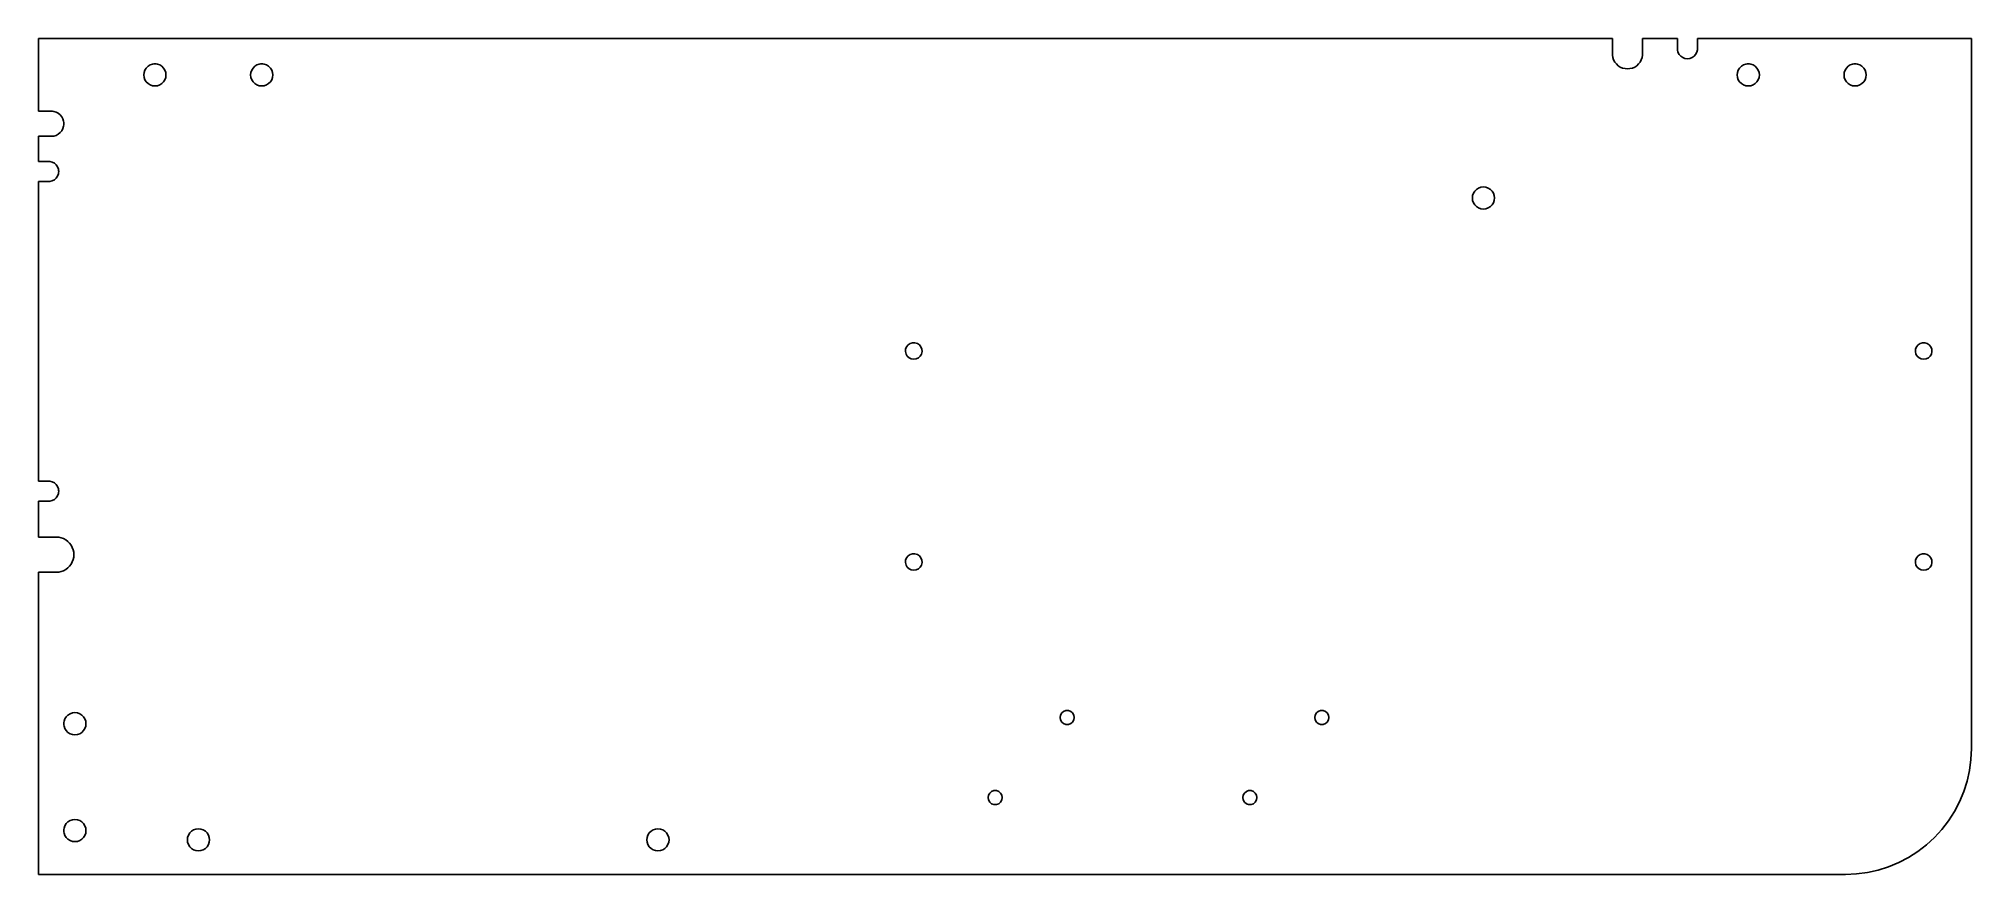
# Model space of a CAD drawing. Header units: metres. Extents: x 0 to 384, y -166 to 0.
import ezdxf

# ---------------------------------------------------------------- set-up
doc = ezdxf.new("R2010")
doc.units = ezdxf.units.M

msp = doc.modelspace()

# ---------------------------------------------------------------- linework, layer by layer
for p, q in [((312.69, 0), (0, 0)), ((0, 0), (0, -14.4)), ((312.69, -3.24774), (312.69, 0)), ((325.595, 0), (318.67, 0)), ((318.67, 0), (318.67, -3.24774)), ((325.595, -2.24107), (325.595, 0)), ((384, 0), (329.565, 0)), ((329.565, 0), (329.565, -2.24107)), ((384, -141), (384, 0)), ((312.772, -3.73646), (312.69, -3.24774)), ((312.933, -4.20509), (312.772, -3.73646)), ((318.588, -3.73646), (318.427, -4.20509)), ((318.67, -3.24774), (318.588, -3.73646)), ((325.71, -2.70921), (325.595, -2.24107)), ((325.934, -3.13613), (325.71, -2.70921)), ((326.254, -3.49702), (325.934, -3.13613)), ((326.651, -3.77091), (326.254, -3.49702)), ((327.101, -3.94188), (326.651, -3.77091)), ((328.509, -3.77091), (328.059, -3.94188)), ((328.906, -3.49702), (328.509, -3.77091)), ((329.226, -3.13613), (328.906, -3.49702)), ((329.45, -2.70921), (329.226, -3.13613)), ((329.565, -2.24107), (329.45, -2.70921)), ((20.9, -7.2), (20.9552, -6.71045)), ((20.9552, -7.68955), (20.9, -7.2)), ((20.9552, -6.71045), (21.1179, -6.24546)), ((21.1179, -6.24546), (21.38, -5.82832)), ((21.38, -5.82832), (21.7283, -5.47997)), ((21.7283, -5.47997), (22.1455, -5.21787)), ((22.1455, -5.21787), (22.6105, -5.05516)), ((22.6105, -5.05516), (22.8626, -5.02675)), ((22.8626, -5.02675), (23.1, -5)), ((23.1, -5), (23.3374, -5.02675)), ((23.3374, -5.02675), (23.5895, -5.05516)), ((23.5895, -5.05516), (24.0545, -5.21787)), ((24.0545, -5.21787), (24.4717, -5.47997)), ((24.4717, -5.47997), (24.82, -5.82832)), ((24.82, -5.82832), (25.0821, -6.24546)), ((25.0821, -6.24546), (25.2448, -6.71045)), ((25.2448, -6.71045), (25.3, -7.2)), ((25.3, -7.2), (25.2448, -7.68955)), ((42.12, -7.2), (42.1752, -6.71045)), ((42.1752, -7.68955), (42.12, -7.2)), ((42.1752, -6.71045), (42.3379, -6.24546)), ((42.3379, -6.24546), (42.6, -5.82832)), ((42.6, -5.82832), (42.9483, -5.47997)), ((42.9483, -5.47997), (43.3655, -5.21787)), ((43.3655, -5.21787), (43.8305, -5.05516)), ((43.8305, -5.05516), (44.0826, -5.02675)), ((44.0826, -5.02675), (44.32, -5)), ((44.32, -5), (44.5574, -5.02675)), ((44.5574, -5.02675), (44.8095, -5.05516)), ((44.8095, -5.05516), (45.2745, -5.21787)), ((45.2745, -5.21787), (45.6917, -5.47997)), ((45.6917, -5.47997), (46.04, -5.82832)), ((46.04, -5.82832), (46.3021, -6.24546)), ((46.3021, -6.24546), (46.4648, -6.71045)), ((46.4648, -6.71045), (46.52, -7.2)), ((46.52, -7.2), (46.4648, -7.68955)), ((313.169, -4.64084), (312.933, -4.20509)), ((313.473, -5.03184), (313.169, -4.64084)), ((313.837, -5.36742), (313.473, -5.03184)), ((314.252, -5.63842), (313.837, -5.36742)), ((314.706, -5.83745), (314.252, -5.63842)), ((315.186, -5.95908), (314.706, -5.83745)), ((315.68, -6), (315.186, -5.95908)), ((316.174, -5.95908), (315.68, -6)), ((316.654, -5.83745), (316.174, -5.95908)), ((317.108, -5.63842), (316.654, -5.83745)), ((317.523, -5.36742), (317.108, -5.63842)), ((317.887, -5.03184), (317.523, -5.36742)), ((318.192, -4.64084), (317.887, -5.03184)), ((318.427, -4.20509), (318.192, -4.64084)), ((327.58, -4), (327.101, -3.94188)), ((328.059, -3.94188), (327.58, -4)), ((337.48, -7.2), (337.535, -6.71045)), ((337.535, -7.68955), (337.48, -7.2)), ((337.535, -6.71045), (337.698, -6.24546)), ((337.698, -6.24546), (337.96, -5.82832)), ((337.96, -5.82832), (338.308, -5.47997)), ((338.308, -5.47997), (338.725, -5.21787)), ((338.725, -5.21787), (339.19, -5.05516)), ((339.19, -5.05516), (339.443, -5.02675)), ((339.443, -5.02675), (339.68, -5)), ((339.68, -5), (339.917, -5.02675)), ((339.917, -5.02675), (340.17, -5.05516)), ((340.17, -5.05516), (340.635, -5.21787)), ((340.635, -5.21787), (341.052, -5.47997)), ((341.052, -5.47997), (341.4, -5.82832)), ((341.4, -5.82832), (341.662, -6.24546)), ((341.662, -6.24546), (341.825, -6.71045)), ((341.825, -6.71045), (341.88, -7.2)), ((341.88, -7.2), (341.825, -7.68955)), ((358.7, -7.2), (358.755, -6.71045)), ((358.755, -7.68955), (358.7, -7.2)), ((358.755, -6.71045), (358.918, -6.24546)), ((358.918, -6.24546), (359.18, -5.82832)), ((359.18, -5.82832), (359.528, -5.47997)), ((359.528, -5.47997), (359.945, -5.21787)), ((359.945, -5.21787), (360.41, -5.05516)), ((360.41, -5.05516), (360.663, -5.02675)), ((360.663, -5.02675), (360.9, -5)), ((360.9, -5), (361.137, -5.02675)), ((361.137, -5.02675), (361.39, -5.05516)), ((361.39, -5.05516), (361.855, -5.21787)), ((361.855, -5.21787), (362.272, -5.47997)), ((362.272, -5.47997), (362.62, -5.82832)), ((362.62, -5.82832), (362.882, -6.24546)), ((362.882, -6.24546), (363.045, -6.71045)), ((363.045, -6.71045), (363.1, -7.2)), ((363.1, -7.2), (363.045, -7.68955)), ((21.1179, -8.15454), (20.9552, -7.68955)), ((21.38, -8.57168), (21.1179, -8.15454)), ((21.7283, -8.92003), (21.38, -8.57168)), ((22.1455, -9.18213), (21.7283, -8.92003)), ((22.6105, -9.34484), (22.1455, -9.18213)), ((23.1, -9.4), (22.6105, -9.34484)), ((23.5895, -9.34484), (23.1, -9.4)), ((24.0545, -9.18213), (23.5895, -9.34484)), ((24.4717, -8.92003), (24.0545, -9.18213)), ((24.82, -8.57168), (24.4717, -8.92003)), ((25.0821, -8.15454), (24.82, -8.57168)), ((25.2448, -7.68955), (25.0821, -8.15454)), ((42.3379, -8.15454), (42.1752, -7.68955)), ((42.6, -8.57168), (42.3379, -8.15454)), ((42.9483, -8.92003), (42.6, -8.57168)), ((43.3655, -9.18213), (42.9483, -8.92003)), ((43.8305, -9.34484), (43.3655, -9.18213)), ((44.32, -9.4), (43.8305, -9.34484)), ((44.8095, -9.34484), (44.32, -9.4)), ((45.2745, -9.18213), (44.8095, -9.34484)), ((45.6917, -8.92003), (45.2745, -9.18213)), ((46.04, -8.57168), (45.6917, -8.92003)), ((46.3021, -8.15454), (46.04, -8.57168)), ((46.4648, -7.68955), (46.3021, -8.15454)), ((337.698, -8.15454), (337.535, -7.68955)), ((337.96, -8.57168), (337.698, -8.15454)), ((338.308, -8.92003), (337.96, -8.57168)), ((338.725, -9.18213), (338.308, -8.92003)), ((339.19, -9.34484), (338.725, -9.18213)), ((339.68, -9.4), (339.19, -9.34484)), ((340.17, -9.34484), (339.68, -9.4)), ((340.635, -9.18213), (340.17, -9.34484)), ((341.052, -8.92003), (340.635, -9.18213)), ((341.4, -8.57168), (341.052, -8.92003)), ((341.662, -8.15454), (341.4, -8.57168)), ((341.825, -7.68955), (341.662, -8.15454)), ((358.918, -8.15454), (358.755, -7.68955)), ((359.18, -8.57168), (358.918, -8.15454)), ((359.528, -8.92003), (359.18, -8.57168)), ((359.945, -9.18213), (359.528, -8.92003)), ((360.41, -9.34484), (359.945, -9.18213)), ((360.9, -9.4), (360.41, -9.34484)), ((361.39, -9.34484), (360.9, -9.4)), ((361.855, -9.18213), (361.39, -9.34484)), ((362.272, -8.92003), (361.855, -9.18213)), ((362.62, -8.57168), (362.272, -8.92003)), ((362.882, -8.15454), (362.62, -8.57168)), ((363.045, -7.68955), (362.882, -8.15454)), ((0, -14.4), (2.5, -14.4)), ((2.5, -14.4), (2.74386, -14.424)), ((2.74386, -14.424), (2.98773, -14.448)), ((2.98773, -14.448), (3.45671, -14.5903)), ((3.45671, -14.5903), (3.88893, -14.8213)), ((3.88893, -14.8213), (4.26777, -15.1322)), ((4.26777, -15.1322), (4.57867, -15.5111)), ((3.88893, -18.9787), (3.45671, -19.2097)), ((4.26777, -18.6678), (3.88893, -18.9787)), ((4.57867, -18.2889), (4.26777, -18.6678)), ((4.57867, -15.5111), (4.8097, -15.9433)), ((4.8097, -17.8567), (4.57867, -18.2889)), ((4.8097, -15.9433), (4.95196, -16.4123)), ((4.95196, -17.3877), (4.8097, -17.8567)), ((4.95196, -16.4123), (4.97598, -16.6561)), ((4.97598, -17.1439), (4.95196, -17.3877)), ((4.97598, -16.6561), (5, -16.9)), ((5, -16.9), (4.97598, -17.1439)), ((2.5, -19.4), (0, -19.4)), ((0, -19.4), (0, -24.4146)), ((2.74386, -19.376), (2.5, -19.4)), ((2.98773, -19.352), (2.74386, -19.376)), ((3.45671, -19.2097), (2.98773, -19.352)), ((0, -24.4146), (2.24107, -24.4146)), ((2.24107, -24.4146), (2.70921, -24.53)), ((2.70921, -24.53), (3.13613, -24.754)), ((3.13613, -24.754), (3.49702, -25.0738)), ((3.49702, -25.0738), (3.77091, -25.4706)), ((3.77091, -25.4706), (3.94188, -25.9214)), ((3.94188, -26.8786), (3.77091, -27.3294)), ((3.94188, -25.9214), (3.97094, -26.1607)), ((3.97094, -26.6393), (3.94188, -26.8786)), ((3.97094, -26.1607), (4, -26.4)), ((4, -26.4), (3.97094, -26.6393)), ((2.24107, -28.3854), (0, -28.3854)), ((0, -28.3854), (0, -87.9146)), ((2.70921, -28.27), (2.24107, -28.3854)), ((3.13613, -28.046), (2.70921, -28.27)), ((3.49702, -27.7262), (3.13613, -28.046)), ((3.77091, -27.3294), (3.49702, -27.7262)), ((284.917, -31.1605), (285.079, -30.6955)), ((285.079, -30.6955), (285.342, -30.2783)), ((285.342, -30.2783), (285.69, -29.93)), ((285.69, -29.93), (286.107, -29.6679)), ((286.107, -29.6679), (286.572, -29.5052)), ((286.572, -29.5052), (287.062, -29.45)), ((287.062, -29.45), (287.551, -29.5052)), ((287.551, -29.5052), (288.016, -29.6679)), ((288.016, -29.6679), (288.433, -29.93)), ((288.433, -29.93), (288.782, -30.2783)), ((288.782, -30.2783), (289.044, -30.6955)), ((289.044, -30.6955), (289.206, -31.1605)), ((284.862, -31.65), (284.917, -31.1605)), ((284.917, -32.1395), (284.862, -31.65)), ((285.079, -32.6045), (284.917, -32.1395)), ((285.342, -33.0217), (285.079, -32.6045)), ((285.69, -33.37), (285.342, -33.0217)), ((286.107, -33.6321), (285.69, -33.37)), ((286.572, -33.7948), (286.107, -33.6321)), ((287.062, -33.85), (286.572, -33.7948)), ((287.551, -33.7948), (287.062, -33.85)), ((288.016, -33.6321), (287.551, -33.7948)), ((288.433, -33.37), (288.016, -33.6321)), ((288.782, -33.0217), (288.433, -33.37)), ((289.044, -32.6045), (288.782, -33.0217)), ((289.206, -32.1395), (289.044, -32.6045)), ((289.206, -31.1605), (289.262, -31.65)), ((289.262, -31.65), (289.206, -32.1395)), ((172.261, -61.6778), (172.441, -61.22)), ((172.441, -61.22), (172.748, -60.8355)), ((172.748, -60.8355), (173.154, -60.5584)), ((173.154, -60.5584), (173.624, -60.4134)), ((173.624, -60.4134), (174.116, -60.4134)), ((174.116, -60.4134), (174.586, -60.5584)), ((174.586, -60.5584), (174.992, -60.8355)), ((174.992, -60.8355), (175.299, -61.22)), ((175.299, -61.22), (175.479, -61.6778)), ((372.921, -61.6778), (373.101, -61.22)), ((373.101, -61.22), (373.408, -60.8355)), ((373.408, -60.8355), (373.814, -60.5584)), ((373.814, -60.5584), (374.284, -60.4134)), ((374.284, -60.4134), (374.776, -60.4134)), ((374.776, -60.4134), (375.246, -60.5584)), ((375.246, -60.5584), (375.652, -60.8355)), ((375.652, -60.8355), (375.959, -61.22)), ((375.959, -61.22), (376.139, -61.6778)), ((172.225, -62.1683), (172.261, -61.6778)), ((172.334, -62.6478), (172.225, -62.1683)), ((172.58, -63.0738), (172.334, -62.6478)), ((172.941, -63.4083), (172.58, -63.0738)), ((173.384, -63.6217), (172.941, -63.4083)), ((173.87, -63.695), (173.384, -63.6217)), ((174.356, -63.6217), (173.87, -63.695)), ((174.799, -63.4083), (174.356, -63.6217)), ((175.16, -63.0738), (174.799, -63.4083)), ((175.406, -62.6478), (175.16, -63.0738)), ((175.515, -62.1683), (175.406, -62.6478)), ((175.479, -61.6778), (175.515, -62.1683)), ((372.885, -62.1683), (372.921, -61.6778)), ((372.994, -62.6478), (372.885, -62.1683)), ((373.24, -63.0738), (372.994, -62.6478)), ((373.601, -63.4083), (373.24, -63.0738)), ((374.044, -63.6217), (373.601, -63.4083)), ((374.53, -63.695), (374.044, -63.6217)), ((375.016, -63.6217), (374.53, -63.695)), ((375.459, -63.4083), (375.016, -63.6217)), ((375.82, -63.0738), (375.459, -63.4083)), ((376.066, -62.6478), (375.82, -63.0738)), ((376.175, -62.1683), (376.066, -62.6478)), ((376.139, -61.6778), (376.175, -62.1683)), ((0, -87.9146), (2.24107, -87.9146)), ((2.24107, -87.9146), (2.70921, -88.03)), ((2.70921, -88.03), (3.13613, -88.254)), ((3.13613, -88.254), (3.49702, -88.5738)), ((2.24107, -91.8854), (0, -91.8854)), ((0, -91.8854), (0, -99)), ((2.70921, -91.77), (2.24107, -91.8854)), ((3.13613, -91.546), (2.70921, -91.77)), ((3.49702, -91.2262), (3.13613, -91.546)), ((3.49702, -88.5738), (3.77091, -88.9706)), ((3.77091, -90.8294), (3.49702, -91.2262)), ((3.77091, -88.9706), (3.94188, -89.4214)), ((3.94188, -90.3786), (3.77091, -90.8294)), ((3.94188, -89.4214), (3.97094, -89.6607)), ((3.97094, -90.1393), (3.94188, -90.3786)), ((3.97094, -89.6607), (4, -89.9)), ((4, -89.9), (3.97094, -90.1393)), ((0, -99), (3.5, -99)), ((3.5, -99), (3.74905, -99.0178)), ((3.74905, -99.0178), (3.9981, -99.0356)), ((3.9981, -99.0356), (4.48606, -99.1418)), ((4.48606, -99.1418), (4.95395, -99.3163)), ((4.95395, -99.3163), (5.39224, -99.5556)), ((5.39224, -99.5556), (5.79201, -99.8549)), ((5.79201, -99.8549), (6.14512, -100.208)), ((6.14512, -100.208), (6.44439, -100.608)), ((6.44439, -100.608), (6.68371, -101.046)), ((6.68371, -101.046), (6.85822, -101.514)), ((6.85822, -103.486), (6.68371, -103.954)), ((6.85822, -101.514), (6.96437, -102.002)), ((6.96437, -102.998), (6.85822, -103.486)), ((6.96437, -102.002), (6.98219, -102.251)), ((6.98219, -102.749), (6.96437, -102.998)), ((6.98219, -102.251), (7, -102.5)), ((7, -102.5), (6.98219, -102.749)), ((172.225, -104.078), (172.261, -103.588)), ((172.261, -103.588), (172.441, -103.13)), ((172.441, -103.13), (172.748, -102.745)), ((172.748, -102.745), (173.154, -102.468)), ((173.154, -102.468), (173.624, -102.323)), ((173.624, -102.323), (174.116, -102.323)), ((174.116, -102.323), (174.586, -102.468)), ((174.586, -102.468), (174.992, -102.745)), ((174.992, -102.745), (175.299, -103.13)), ((175.299, -103.13), (175.479, -103.588)), ((175.479, -103.588), (175.515, -104.078)), ((372.885, -104.078), (372.921, -103.588)), ((372.921, -103.588), (373.101, -103.13)), ((373.101, -103.13), (373.408, -102.745)), ((373.408, -102.745), (373.814, -102.468)), ((373.814, -102.468), (374.284, -102.323)), ((374.284, -102.323), (374.776, -102.323)), ((374.776, -102.323), (375.246, -102.468)), ((375.246, -102.468), (375.652, -102.745)), ((375.652, -102.745), (375.959, -103.13)), ((375.959, -103.13), (376.139, -103.588)), ((376.139, -103.588), (376.175, -104.078)), ((3.5, -106), (0, -106)), ((0, -106), (0, -166)), ((3.74905, -105.982), (3.5, -106)), ((3.9981, -105.964), (3.74905, -105.982)), ((4.48606, -105.858), (3.9981, -105.964)), ((4.95395, -105.684), (4.48606, -105.858)), ((5.39224, -105.444), (4.95395, -105.684)), ((5.79201, -105.145), (5.39224, -105.444)), ((6.14512, -104.792), (5.79201, -105.145)), ((6.44439, -104.392), (6.14512, -104.792)), ((6.68371, -103.954), (6.44439, -104.392)), ((172.334, -104.558), (172.225, -104.078)), ((172.58, -104.984), (172.334, -104.558)), ((172.941, -105.318), (172.58, -104.984)), ((173.384, -105.532), (172.941, -105.318)), ((173.87, -105.605), (173.384, -105.532)), ((174.356, -105.532), (173.87, -105.605)), ((174.799, -105.318), (174.356, -105.532)), ((175.16, -104.984), (174.799, -105.318)), ((175.406, -104.558), (175.16, -104.984)), ((175.515, -104.078), (175.406, -104.558)), ((372.994, -104.558), (372.885, -104.078)), ((373.24, -104.984), (372.994, -104.558)), ((373.601, -105.318), (373.24, -104.984)), ((374.044, -105.532), (373.601, -105.318)), ((374.53, -105.605), (374.044, -105.532)), ((375.016, -105.532), (374.53, -105.605)), ((375.459, -105.318), (375.016, -105.532)), ((375.82, -104.984), (375.459, -105.318)), ((376.066, -104.558), (375.82, -104.984)), ((376.175, -104.078), (376.066, -104.558)), ((5.47997, -134.708), (5.82832, -134.36)), ((5.82832, -134.36), (6.24546, -134.098)), ((6.24546, -134.098), (6.71045, -133.935)), ((6.71045, -133.935), (7.2, -133.88)), ((7.2, -133.88), (7.68955, -133.935)), ((7.68955, -133.935), (8.15454, -134.098)), ((8.15454, -134.098), (8.57168, -134.36)), ((8.57168, -134.36), (8.92003, -134.708)), ((202.95, -134.85), (203.034, -134.371)), ((203.034, -134.371), (203.278, -133.95)), ((203.278, -133.95), (203.65, -133.638)), ((203.65, -133.638), (204.107, -133.471)), ((204.107, -133.471), (204.593, -133.471)), ((204.593, -133.471), (205.05, -133.638)), ((205.05, -133.638), (205.422, -133.95)), ((205.422, -133.95), (205.666, -134.371)), ((205.666, -134.371), (205.75, -134.85)), ((253.55, -134.85), (253.634, -134.371)), ((253.634, -134.371), (253.878, -133.95)), ((253.878, -133.95), (254.25, -133.638)), ((254.25, -133.638), (254.707, -133.471)), ((254.707, -133.471), (255.193, -133.471)), ((255.193, -133.471), (255.65, -133.638)), ((255.65, -133.638), (256.022, -133.95)), ((256.022, -133.95), (256.266, -134.371)), ((256.266, -134.371), (256.35, -134.85)), ((5, -136.08), (5.02675, -135.843)), ((5.02675, -136.317), (5, -136.08)), ((5.02675, -135.843), (5.05516, -135.59)), ((5.05516, -136.57), (5.02675, -136.317)), ((5.05516, -135.59), (5.21787, -135.125)), ((5.21787, -137.035), (5.05516, -136.57)), ((5.21787, -135.125), (5.47997, -134.708)), ((5.47997, -137.452), (5.21787, -137.035)), ((5.82832, -137.8), (5.47997, -137.452)), ((6.24546, -138.062), (5.82832, -137.8)), ((6.71045, -138.225), (6.24546, -138.062)), ((7.2, -138.28), (6.71045, -138.225)), ((7.68955, -138.225), (7.2, -138.28)), ((8.15454, -138.062), (7.68955, -138.225)), ((8.57168, -137.8), (8.15454, -138.062)), ((8.92003, -137.452), (8.57168, -137.8)), ((8.92003, -134.708), (9.18213, -135.125)), ((9.18213, -137.035), (8.92003, -137.452)), ((9.18213, -135.125), (9.34484, -135.59)), ((9.34484, -136.57), (9.18213, -137.035)), ((9.34484, -135.59), (9.4, -136.08)), ((9.4, -136.08), (9.34484, -136.57)), ((203.034, -135.329), (202.95, -134.85)), ((203.278, -135.75), (203.034, -135.329)), ((203.65, -136.062), (203.278, -135.75)), ((204.107, -136.229), (203.65, -136.062)), ((204.593, -136.229), (204.107, -136.229)), ((205.05, -136.062), (204.593, -136.229)), ((205.422, -135.75), (205.05, -136.062)), ((205.666, -135.329), (205.422, -135.75)), ((205.75, -134.85), (205.666, -135.329)), ((253.634, -135.329), (253.55, -134.85)), ((253.878, -135.75), (253.634, -135.329)), ((254.25, -136.062), (253.878, -135.75)), ((254.707, -136.229), (254.25, -136.062)), ((255.193, -136.229), (254.707, -136.229)), ((255.65, -136.062), (255.193, -136.229)), ((256.022, -135.75), (255.65, -136.062)), ((256.266, -135.329), (256.022, -135.75)), ((256.35, -134.85), (256.266, -135.329)), ((383.905, -143.179), (384, -141)), ((383.148, -147.47), (383.62, -145.341)), ((383.62, -145.341), (383.905, -143.179)), ((188.978, -149.85), (189.35, -149.538)), ((189.35, -149.538), (189.807, -149.371)), ((189.807, -149.371), (190.293, -149.371)), ((190.293, -149.371), (190.75, -149.538)), ((190.75, -149.538), (191.122, -149.85)), ((239.578, -149.85), (239.95, -149.538)), ((239.95, -149.538), (240.407, -149.371)), ((240.407, -149.371), (240.893, -149.371)), ((240.893, -149.371), (241.35, -149.538)), ((241.35, -149.538), (241.722, -149.85)), ((381.658, -151.565), (382.492, -149.551)), ((382.492, -149.551), (383.148, -147.47)), ((188.65, -150.75), (188.734, -150.271)), ((188.734, -151.229), (188.65, -150.75)), ((188.734, -150.271), (188.978, -149.85)), ((188.978, -151.65), (188.734, -151.229)), ((189.35, -151.962), (188.978, -151.65)), ((189.807, -152.129), (189.35, -151.962)), ((190.293, -152.129), (189.807, -152.129)), ((190.75, -151.962), (190.293, -152.129)), ((191.122, -151.65), (190.75, -151.962)), ((191.122, -149.85), (191.366, -150.271)), ((191.366, -151.229), (191.122, -151.65)), ((191.366, -150.271), (191.45, -150.75)), ((191.45, -150.75), (191.366, -151.229)), ((239.25, -150.75), (239.334, -150.271)), ((239.334, -151.229), (239.25, -150.75)), ((239.334, -150.271), (239.578, -149.85)), ((239.578, -151.65), (239.334, -151.229)), ((239.95, -151.962), (239.578, -151.65)), ((240.407, -152.129), (239.95, -151.962)), ((240.893, -152.129), (240.407, -152.129)), ((241.35, -151.962), (240.893, -152.129)), ((241.722, -151.65), (241.35, -151.962)), ((241.722, -149.85), (241.966, -150.271)), ((241.966, -151.229), (241.722, -151.65)), ((241.966, -150.271), (242.05, -150.75)), ((242.05, -150.75), (241.966, -151.229)), ((379.479, -155.339), (380.651, -153.5)), ((380.651, -153.5), (381.658, -151.565)), ((5, -157.3), (5.02675, -157.063)), ((5.02675, -157.537), (5, -157.3)), ((5.02675, -157.063), (5.05516, -156.81)), ((5.05516, -156.81), (5.21787, -156.345)), ((5.21787, -156.345), (5.47997, -155.928)), ((5.47997, -155.928), (5.82832, -155.58)), ((5.82832, -155.58), (6.24546, -155.318)), ((6.24546, -155.318), (6.71045, -155.155)), ((6.71045, -155.155), (7.2, -155.1)), ((7.2, -155.1), (7.68955, -155.155)), ((7.68955, -155.155), (8.15454, -155.318)), ((8.15454, -155.318), (8.57168, -155.58)), ((8.57168, -155.58), (8.92003, -155.928)), ((8.92003, -155.928), (9.18213, -156.345)), ((9.18213, -156.345), (9.34484, -156.81)), ((9.34484, -156.81), (9.4, -157.3)), ((9.4, -157.3), (9.34484, -157.79)), ((30.03, -157.778), (30.3783, -157.43)), ((30.3783, -157.43), (30.7955, -157.168)), ((30.7955, -157.168), (31.2605, -157.005)), ((31.2605, -157.005), (31.75, -156.95)), ((31.75, -156.95), (32.2395, -157.005)), ((32.2395, -157.005), (32.7045, -157.168)), ((32.7045, -157.168), (33.1217, -157.43)), ((33.1217, -157.43), (33.47, -157.778)), ((121.33, -157.778), (121.678, -157.43)), ((121.678, -157.43), (122.095, -157.168)), ((122.095, -157.168), (122.56, -157.005)), ((122.56, -157.005), (123.05, -156.95)), ((123.05, -156.95), (123.54, -157.005)), ((123.54, -157.005), (124.005, -157.168)), ((124.005, -157.168), (124.422, -157.43)), ((124.422, -157.43), (124.77, -157.778)), ((376.678, -158.678), (378.151, -157.07)), ((378.151, -157.07), (379.479, -155.339)), ((5.05516, -157.79), (5.02675, -157.537)), ((5.21787, -158.255), (5.05516, -157.79)), ((5.47997, -158.672), (5.21787, -158.255)), ((5.82832, -159.02), (5.47997, -158.672)), ((6.24546, -159.282), (5.82832, -159.02)), ((6.71045, -159.445), (6.24546, -159.282)), ((7.2, -159.5), (6.71045, -159.445)), ((7.68955, -159.445), (7.2, -159.5)), ((8.15454, -159.282), (7.68955, -159.445)), ((8.57168, -159.02), (8.15454, -159.282)), ((8.92003, -158.672), (8.57168, -159.02)), ((9.18213, -158.255), (8.92003, -158.672)), ((9.34484, -157.79), (9.18213, -158.255)), ((29.55, -159.15), (29.6052, -158.66)), ((29.6052, -159.64), (29.55, -159.15)), ((29.6052, -158.66), (29.7679, -158.195)), ((29.7679, -160.105), (29.6052, -159.64)), ((29.7679, -158.195), (30.03, -157.778)), ((30.03, -160.522), (29.7679, -160.105)), ((30.3783, -160.87), (30.03, -160.522)), ((30.7955, -161.132), (30.3783, -160.87)), ((31.2605, -161.295), (30.7955, -161.132)), ((32.7045, -161.132), (32.2395, -161.295)), ((33.1217, -160.87), (32.7045, -161.132)), ((33.47, -160.522), (33.1217, -160.87)), ((33.47, -157.778), (33.7321, -158.195)), ((33.7321, -160.105), (33.47, -160.522)), ((33.7321, -158.195), (33.8948, -158.66)), ((33.8948, -159.64), (33.7321, -160.105)), ((33.8948, -158.66), (33.95, -159.15)), ((33.95, -159.15), (33.8948, -159.64)), ((120.85, -159.15), (120.905, -158.66)), ((120.905, -159.64), (120.85, -159.15)), ((120.905, -158.66), (121.068, -158.195)), ((121.068, -160.105), (120.905, -159.64)), ((121.068, -158.195), (121.33, -157.778)), ((121.33, -160.522), (121.068, -160.105)), ((121.678, -160.87), (121.33, -160.522)), ((122.095, -161.132), (121.678, -160.87)), ((122.56, -161.295), (122.095, -161.132)), ((124.005, -161.132), (123.54, -161.295)), ((124.422, -160.87), (124.005, -161.132)), ((124.77, -160.522), (124.422, -160.87)), ((124.77, -157.778), (125.032, -158.195)), ((125.032, -160.105), (124.77, -160.522)), ((125.032, -158.195), (125.195, -158.66)), ((125.195, -159.64), (125.032, -160.105)), ((125.195, -158.66), (125.25, -159.15)), ((125.25, -159.15), (125.195, -159.64)), ((373.339, -161.479), (375.07, -160.151)), ((375.07, -160.151), (376.678, -158.678)), ((31.75, -161.35), (31.2605, -161.295)), ((32.2395, -161.295), (31.75, -161.35)), ((123.05, -161.35), (122.56, -161.295)), ((123.54, -161.295), (123.05, -161.35)), ((365.47, -165.148), (367.551, -164.492)), ((367.551, -164.492), (369.565, -163.658)), ((369.565, -163.658), (371.5, -162.651)), ((371.5, -162.651), (373.339, -161.479)), ((0, -166), (359, -166)), ((359, -166), (361.179, -165.905)), ((361.179, -165.905), (363.341, -165.62)), ((363.341, -165.62), (365.47, -165.148))]:
    msp.add_line(p, q)

doc.saveas('drawing.dxf')
